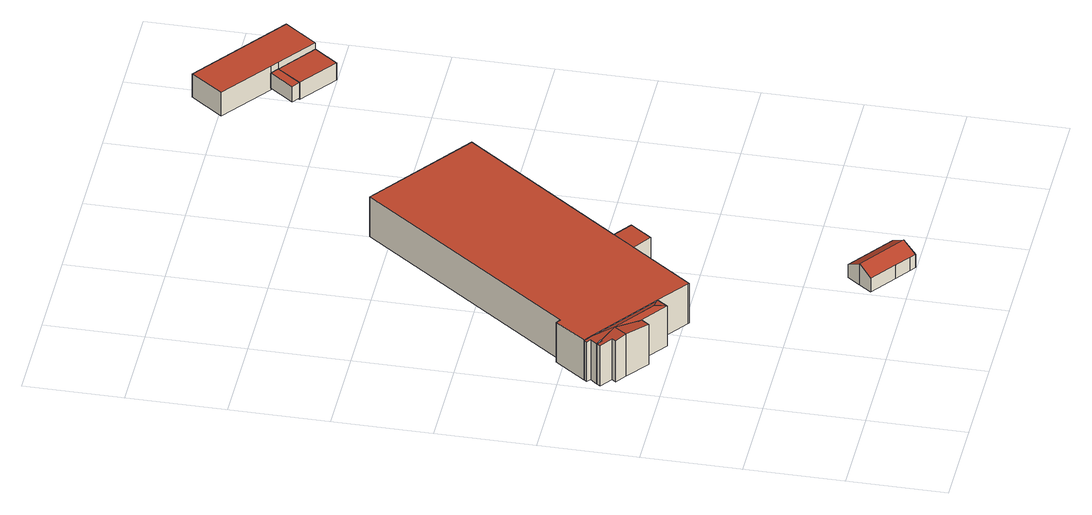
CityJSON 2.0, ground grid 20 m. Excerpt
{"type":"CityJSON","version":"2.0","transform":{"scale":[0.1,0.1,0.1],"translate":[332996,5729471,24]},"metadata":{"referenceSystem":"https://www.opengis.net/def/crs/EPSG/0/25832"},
"CityObjects":{
"building1":{"type":"Building","attributes":{"Geometrietyp2DReferenz":"3000","Gemeindeschluessel":"05170048","function":"51009_1610","roofType":"3100","measuredHeight":4.96},"geometry":[{"type":"Solid","lod":"2","boundaries":[[[[0,1,2,3]],[[4,5,1,0]],[[6,7,5,4]],[[8,9,7,6]],[[10,11,9,8]],[[12,13,11,10]],[[14,15,13,12]],[[3,2,15,14]],[[6,4,0,8]],[[3,14,12,10,8,0]],[[1,5,7,9,11,13,15,2]]]],"semantics":{"surfaces":[{"type":"WallSurface"},{"type":"RoofSurface"},{"type":"GroundSurface"}],"values":[[0,0,0,0,0,0,0,0,1,1,2]]}}]},
"building2":{"type":"Building","attributes":{"Gemeindeschluessel":"05170048","Geometrietyp2DReferenz":"3000","function":"31001_2511"},"address":[{"country":"Germany","locality":"Wesel","thoroughfareNumber":"204","thoroughfareName":"Emmericher Straße"}],"children":["building2-1","building2-2","building2-3","building2-4"]},
"building2-1":{"type":"BuildingPart","attributes":{"roofType":"1000","measuredHeight":9.46},"parents":["building2"],"geometry":[{"type":"MultiSurface","lod":"2","boundaries":[[[16,17,18,19]],[[20,21,17,16]],[[22,23,24,25]],[[26,27,23,22]],[[28,29,27,26]],[[30,31,29,28]],[[32,33,31,30]],[[19,18,34,35]],[[32,30,28,26,22,25,20,16,19,35]],[[17,21,24,23,27,29,31,33,34,18]],[[25,36,37,20]],[[24,38,37,36]],[[20,37,38,21]],[[35,34,33,32]]],"semantics":{"surfaces":[{"type":"WallSurface"},{"type":"RoofSurface"},{"type":"GroundSurface"},{"type":"ClosureSurface"}],"values":[0,0,0,0,0,0,0,0,1,2,0,3,3,3]}}]},
"building2-2":{"type":"BuildingPart","attributes":{"roofType":"3200","measuredHeight":9.86},"parents":["building2"],"geometry":[{"type":"MultiSurface","lod":"2","boundaries":[[[36,24,39,40]],[[37,38,24,36]],[[41,42,21,20]],[[43,44,42,41]],[[45,46,47,48]],[[40,39,46,45]],[[49,20,37,50]],[[37,36,40,45,48,50]],[[41,20,49]],[[24,38,21,42,44,47,46,39]],[[21,38,37,20]],[[48,47,44,43]],[[41,51,50,43]],[[48,43,50]]],"semantics":{"surfaces":[{"type":"WallSurface"},{"type":"RoofSurface"},{"type":"GroundSurface"},{"type":"ClosureSurface"}],"values":[0,0,0,0,0,0,1,1,1,2,3,3,1,3]}}]},
"building2-3":{"type":"BuildingPart","attributes":{"roofType":"5000","measuredHeight":9.86},"parents":["building2"],"geometry":[{"type":"Solid","lod":"2","boundaries":[[[[48,47,52,53]],[[54,55,44,43]],[[56,57,55,54]],[[58,59,57,56]],[[60,61,59,58]],[[53,52,61,60]],[[56,54,43,50]],[[48,53,60,58,56,50]],[[47,44,55,57,59,61,52]],[[43,44,47,48]],[[43,48,50]]]],"semantics":{"surfaces":[{"type":"WallSurface"},{"type":"RoofSurface"},{"type":"GroundSurface"},{"type":"ClosureSurface"}],"values":[[0,0,0,0,0,0,1,1,2,3,3]]}}]},
"building2-4":{"type":"BuildingPart","attributes":{"roofType":"1000","measuredHeight":9.46},"parents":["building2"],"geometry":[{"type":"Solid","lod":"2","boundaries":[[[[62,63,33,32]],[[64,65,63,62]],[[35,34,65,64]],[[62,32,35,64]],[[33,63,65,34]],[[32,33,34,35]]]],"semantics":{"surfaces":[{"type":"WallSurface"},{"type":"RoofSurface"},{"type":"GroundSurface"},{"type":"ClosureSurface"}],"values":[[0,0,0,1,2,3]]}}]},
"building3":{"type":"Building","attributes":{"Geometrietyp2DReferenz":"3000","Gemeindeschluessel":"05170048","function":"51009_1610","roofType":"1000","measuredHeight":3.54},"geometry":[{"type":"Solid","lod":"2","boundaries":[[[[66,67,68,69]],[[70,71,67,66]],[[72,73,71,70]],[[69,68,73,72]],[[70,66,69,72]],[[67,71,73,68]]]],"semantics":{"surfaces":[{"type":"WallSurface"},{"type":"RoofSurface"},{"type":"GroundSurface"}],"values":[[0,0,0,0,1,2]]}}]},
"building4":{"type":"Building","attributes":{"Gemeindeschluessel":"05170048","Geometrietyp2DReferenz":"3000","function":"31001_2510"},"address":[{"country":"Germany","locality":"Wesel","thoroughfareNumber":"204","thoroughfareName":"Emmericher Straße"}],"children":["building4-1","building4-2"]},
"building4-1":{"type":"BuildingPart","attributes":{"roofType":"1000","measuredHeight":5.51},"parents":["building4"],"geometry":[{"type":"MultiSurface","lod":"2","boundaries":[[[74,75,76,77]],[[78,79,75,74]],[[80,81,79,78]],[[82,83,81,80]],[[77,76,84,85]],[[82,80,78,74,77,85]],[[75,79,81,83,84,76]],[[82,85,66,86]],[[84,83,86,66]]],"semantics":{"surfaces":[{"type":"WallSurface"},{"type":"RoofSurface"},{"type":"GroundSurface"},{"type":"ClosureSurface"}],"values":[0,0,0,0,0,1,2,0,3]}}]},
"building4-2":{"type":"BuildingPart","attributes":{"roofType":"1000","measuredHeight":3.94},"parents":["building4"],"geometry":[{"type":"Solid","lod":"2","boundaries":[[[[66,84,87,70]],[[88,89,83,86]],[[70,87,89,88]],[[86,66,70,88]],[[84,83,89,87]],[[66,86,83,84]]]],"semantics":{"surfaces":[{"type":"WallSurface"},{"type":"RoofSurface"},{"type":"GroundSurface"},{"type":"ClosureSurface"}],"values":[[0,0,0,1,2,3]]}}]}
},
"vertices":[
[429,97,58],[429,97,9],[411,72,9],[411,72,40],[448,123,40],[448,123,9],[541,54,40],[541,54,9],[522,29,58],[522,29,9],[504,3,40],[504,3,9],[493,11,40],[493,11,9],[463,33,40],[463,33,9],
[239,392,106],[239,392,12],[241,391,12],[241,391,106],[176,439,106],[176,439,12],[69,615,106],[69,615,12],[23,552,12],[23,552,106],[77,609,106],[77,609,12],[398,1042,106],[398,1042,12],[609,885,106],[609,885,12],[368,562,106],[368,562,12],[335,517,12],[335,517,106],[23,552,105],[30,546,106],[30,546,12],
[18,546,12],[18,546,105],[161,418,106],[161,418,12],[108,457,106],[108,457,12],[26,540,106],[26,540,12],[15,526,12],[15,526,106],[153,440,111],[69,502,111],[153,440,110],
[10,518,12],[10,518,106],[96,441,106],[96,441,12],[50,476,111],[50,476,12],[28,492,108],[28,492,12],[34,500,108],[34,500,12],
[405,535,106],[405,535,12],[372,491,106],[372,491,12],
[831,1304,61],[831,1304,25],[815,1316,25],[815,1316,61],[795,1256,61],[795,1256,25],[779,1267,61],[779,1267,25],
[714,1392,76],[714,1392,21],[815,1316,21],[815,1316,76],[763,1458,76],[763,1458,21],[956,1313,76],[956,1313,21],[907,1247,76],[907,1247,21],[831,1304,21],[831,1304,76],[907,1247,61],
[795,1256,21],[871,1199,61],[871,1199,21]
]}
